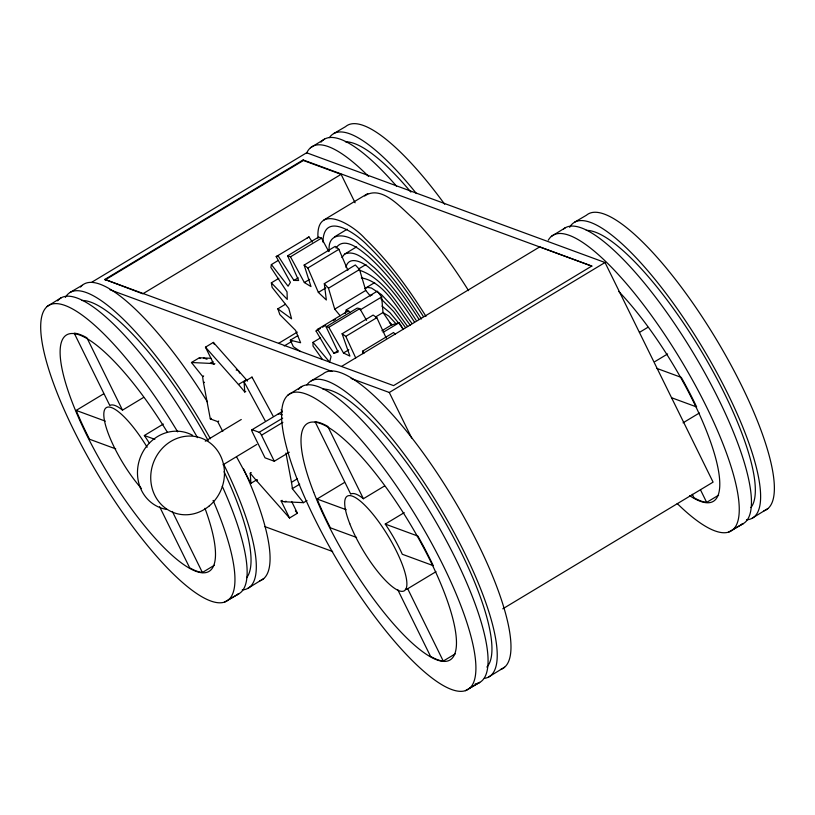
<?xml version="1.0" encoding="UTF-8"?>
<svg xmlns="http://www.w3.org/2000/svg" width="815" height="815" viewBox="0 0 815 815"><rect width="100%" height="100%" fill="white"/><g stroke="black" fill="none" stroke-linecap="round" stroke-linejoin="round"><path stroke-width="1.22" d="M320.529 337.828L313.041 342.341L313.011 346.049L322.363 359.323M329.209 251.01C327.049 230.207 349.115 233.854 359.16 244.225C384.812 264.498 403.894 291.709 421.457 318.96M322.954 242.096C323.494 210.148 356.817 233.803 367.718 245.6C389.468 266.505 407.286 291.138 423.393 316.546M277.813 260.708L271.385 264.58L270.865 267.442L287.033 291.933L287.267 299.4L271.354 282.846L278.842 278.333M345.927 267.32C348.83 254.453 364.458 262.96 370.326 268.726C388.134 283.579 401.846 302.65 414.417 321.956M345.183 313.52L346.283 309.873L377.314 291.169L381.644 296.976L383.03 312.512L391.516 324.971L399.187 322.689L403.252 329.199M341.923 257.54L344.47 254.209L356.644 246.823M336.024 247.994C344.368 235.932 359.986 249.635 367.718 255.89C388.062 273.983 404.148 296.283 418.808 319.083M313.041 342.341L329.617 362.125L331.084 356.654L316.077 331.043L317.514 329.352L348.545 310.658L349.971 312.736M364.651 195.967C381.919 184.21 401.744 208.823 414.04 219.194C434.986 240.741 452.641 265.252 468.574 290.67M364.774 288.693L367.545 287.379L371.446 288.021L381.451 294.602L394.552 308.488L407.653 326.54M425.98 316.332C408.417 288.459 388.969 261.411 365.038 238.612C352.722 224.512 315.69 202.028 317.982 238.214M47.066 306.481L61.156 297.791M310.454 147.79L324.533 139.1M287.95 395.071L302.039 386.381M551.337 236.381L565.427 227.691M248.005 588.257L263.663 578.619M488.888 676.847L504.546 667.21M752.276 518.157L767.934 508.519M91.983 282.102L306.623 152.772L605.015 262.512L713.084 482.134L502.794 608.825M355.106 202.792L341.098 174.339L142.798 293.818L104.84 279.423L303.139 159.954L591.873 266.138L539.744 246.874L341.495 366.455M105.094 279.953L303.404 160.474L341.098 174.339M323.83 220.009L367.769 193.542M271.385 264.58L288.092 286.208L290.415 282.336L276.193 256.593L308.987 236.941L312.328 242.106M276.193 256.593L277.956 255.635L293.96 280.421L298.636 280.492L287.624 255.788L318.655 237.094L321.518 238.123L328.751 251.55M287.624 255.788L290.486 256.817L321.518 238.123M334.435 236.91L347.21 229.209M290.486 256.817L304.352 282.55L310.973 286.554L304.148 265.079L335.179 246.385L338.877 249.319L347.883 270.234M304.148 265.079L307.846 268.013L338.877 249.319M115.72 448.871L89.518 439.234A138.092 36.105 58.9 0 1 76.162 410.414L103.576 393.889M293.96 280.421L298.239 277.844M304.352 282.55L309.71 279.331M214.865 363.653L213.876 364.254L205.462 347.17L213.377 342.402L246.364 379.719A79.809 20.864 58.9 0 1 247.536 381.063M300.531 351.571L293.349 346.691L290.313 340.191L300.623 342.748L295.55 330.35L279.84 314.59L277.854 308.824L285.342 304.311M222.801 431.42A79.809 20.864 58.9 0 1 217.748 421.64L210.311 418.91L203.516 382.836A79.809 20.864 58.9 0 1 202.68 376.53L191.474 362.512L199.39 357.754L210.963 358.294M307.846 268.013L318.359 292.412L326.336 299.991L324.309 283.661L355.34 264.967L359.527 269.531L365.752 290.435L370.458 296.151M122.505 410.139L86.91 337.807A138.092 36.105 58.9 0 0 74.206 333.152L109.811 405.503A55.237 14.436 58.9 0 1 122.505 410.139L143.593 397.425M318.359 292.412L325.847 287.899M358.508 269.001L365.966 264.518M340.212 315.802L334.721 309.13L328.496 288.225L359.527 269.531M191.474 362.512L210.005 363.388L212.97 361.605M202.68 376.53L203.668 375.939M203.516 382.836L204.504 382.235M366.169 287.726L374.686 282.591M334.721 309.13L365.752 290.435M278.73 343.268L297.251 332.113M290.313 340.191L297.801 335.678M284.252 345.937L291.852 341.363M316.077 331.043L320.366 328.465M322.506 327.182L325.715 325.246M333.203 320.733L335.342 319.439M149.114 442.8A55.237 14.436 58.9 0 0 144.357 435.495L163.336 424.055M317.514 329.352L333.936 353.262L338.103 352.039L326.112 326.815L357.143 308.111L359.833 308.6L366.556 320.377M326.112 326.815L328.802 327.294L359.833 308.6M360.24 309.863L381.644 296.976M205.462 347.17L238.449 384.486L246.364 379.719M245.743 391.414L244.755 392.005L244.072 381.858L251.988 377.09L273.076 416.017M328.802 327.294L343.482 352.997L349.92 356.124L342.117 333.763L373.148 315.059L376.825 317.677L386.228 338.113M375.532 317.025L383.03 312.512M342.117 333.763L345.794 336.371L376.825 317.677M210.311 418.91L211.299 418.309M217.748 421.64L218.736 421.049M333.936 353.262L338.225 350.684M343.482 352.997L348.83 349.778M381.889 330.778L391.516 324.971M383.132 332.357L399.187 322.689M205.288 441.18L241.271 419.491M362.94 353.679L362.532 351.204L393.564 332.51L395.285 334.303M289.274 452.223L274.298 461.239L265.028 457.836L252.232 431.818A2.944 0.774 58.9 0 1 252.09 429.699L281.878 411.748A2.944 0.774 58.9 0 0 281.572 412.757M252.09 429.699L259.16 432.296L282.693 418.126M259.16 432.296A2.944 0.774 58.9 0 1 261.493 435.22L282.887 422.333M223.035 464.784L256.837 444.42M104.84 279.423L393.574 385.617L591.822 266.026M256.857 479.74L250.918 483.315L250.236 473.169L251.224 472.578M351.092 378.445L389.285 392.484L605.015 262.512M250.236 473.169A79.809 20.864 58.9 0 0 256.542 480.687L257.53 480.096M306.98 500.573L303.516 502.661L292.31 488.643A79.809 20.864 58.9 0 0 291.475 482.337L297.404 478.762M292.31 488.643L299.726 484.171M291.658 501.49L297.434 513.236L289.529 518.004L281.124 500.919L282.112 500.329M281.124 500.919A79.809 20.864 58.9 0 0 284.995 501.785L285.984 501.184M356.603 537.462L330.401 527.825A138.092 36.105 58.9 0 1 317.045 499.004L344.47 482.48M159.628 506.736L189.661 567.79A138.092 36.105 58.9 0 0 202.385 572.487L214.365 565.264M363.388 498.729L327.793 426.398A138.092 36.105 58.9 0 0 315.099 421.742L350.705 494.094A55.237 14.436 58.9 0 1 363.388 498.729L384.486 486.015M639.429 332.408L647.864 327.324M385.24 524.076L417.881 536.087A138.092 36.105 58.9 0 1 433.254 565.651L402.294 554.261A55.237 14.436 58.9 0 0 385.24 524.076L404.23 512.645M654.954 361.575L667.617 353.954M405.401 589.306A55.237 14.436 58.9 0 0 407.683 588.736L435.984 571.682M683.041 422.832L699.372 413.001M397.73 589.673L430.554 656.381A138.092 36.105 58.9 0 0 443.268 661.077L455.249 653.854M692.271 494.298L693.942 497.69A138.092 36.105 58.9 0 0 706.656 502.386L718.636 495.163M333.692 133.589L345.57 126.631A172.617 45.131 58.9 0 1 444.695 204.28M70.314 292.269L82.183 285.321M574.585 222.169L586.454 215.221A172.617 45.131 58.9 0 1 716.395 339.498A172.617 45.131 58.9 0 1 763.9 510.822M311.198 380.86L323.066 373.912A172.617 45.131 58.9 0 1 453.008 498.189A172.617 45.131 58.9 0 1 500.512 669.512M228.546 599.779L238.846 593.778L224.512 602.081M732.817 529.679L743.117 523.678L728.783 531.981M469.43 688.369L479.729 682.369L465.406 690.662A172.617 45.131 58.9 0 1 297.475 480.004A172.617 45.131 58.9 0 1 373.199 454.485A172.617 45.131 58.9 0 1 465.406 690.662M344.928 253.883C356.308 249.787 366.373 261.248 374.411 267.677C390.64 283.162 403.955 301.407 416.058 320.203M307.224 237.899L308.987 236.941M370.346 295.468L372.109 295.01M361.34 277.884C383.947 281.695 397.231 308.498 410.22 325.124M284.995 501.785L303.516 502.661M358.997 270.05C383.508 277.997 397.231 303.638 411.779 323.239M382.724 312.379L388.837 316.098L396.416 324.197M656.788 368.39L681.269 377.396A138.092 36.105 58.9 0 1 696.642 406.96L671.631 397.761M109.994 289.773L331.99 371.416M203.536 357.968L207.03 359.262M236.177 369.979L238.51 370.835L239.63 373.117M282.367 414.886L278.822 413.592A2.944 0.774 58.9 0 0 278.465 414.397M76.162 410.414L105.298 421.131M144.357 435.495L154.85 439.346M317.045 499.004L346.192 509.721M264.61 526.51L332.642 551.531M381.96 306.094L389.967 312.726L399.381 323.942M389.356 322.577L392.219 324.798M277.854 308.824L291.576 318.818L288.795 308.427L272.118 287.369L271.354 282.846M380.87 298.891L381.41 299.309M381.96 299.737L393.604 311.473L405.554 327.599M362.532 351.204L364.254 352.997M324.309 283.661L328.496 288.225M295.376 510.903L297.434 513.236M256.542 480.687L289.529 518.004M199.39 357.754L200.042 358.569M346.283 309.873L347.73 311.799M399.921 324.676L400.98 326.163M401.52 326.917L402.59 328.465M244.072 381.858L265.16 420.785M236.859 457.368L250.918 483.315M700.543 489.947L706.656 502.386M303.139 159.954L303.404 160.474M389.285 392.484L411.677 438.001M407.683 588.736L443.268 661.077M281.206 409.558L282.296 411.779M261.493 435.22L274.298 461.239M213.377 342.402L214.427 344.541M172.352 511.453L202.385 572.487M345.794 336.371L355.727 357.948M285.963 453.028L291.475 482.337M251.988 377.09L252.029 377.722M210.005 363.388A79.809 20.864 58.9 0 1 213.876 364.254M238.449 384.486A79.809 20.864 58.9 0 1 244.755 392.005M306.471 153.505A172.617 45.131 58.9 0 1 368.614 176.478M345.407 141.81A162.47 42.472 58.9 0 1 410.913 192.106M320.998 142.156A172.617 45.131 58.9 0 1 396.569 186.207M329.423 137.643A172.617 45.131 58.9 0 1 416.434 193.573M80.542 287.043A172.617 45.131 58.9 0 1 207.499 402.009M243.654 469.053A172.617 45.131 58.9 0 1 259.628 580.922M213.082 500.41A172.617 45.131 58.9 0 1 167.88 568.534A172.617 45.131 58.9 0 1 40.842 322.618A172.617 45.131 58.9 0 1 177.66 431.838M204.972 508.295A138.092 36.105 58.9 0 1 154.84 537.9A138.092 36.105 58.9 0 1 60.402 346.986A138.092 36.105 58.9 0 1 167.33 432.184M141.515 488.593A55.237 14.436 58.9 0 1 103.953 412.196A55.237 14.436 58.9 0 1 147.138 447.241M82.03 300.49A162.47 42.472 58.9 0 1 208.171 440.589M224.054 471.681A162.47 42.472 58.9 0 1 246.66 577.662M57.61 300.847A172.617 45.131 58.9 0 1 197.515 437.665M222.271 486.27A172.617 45.131 58.9 0 1 236.707 594.736M223.575 464.081A172.617 45.131 58.9 0 1 242.218 589.907M65.373 297.424A172.617 45.131 58.9 0 1 210.382 438.786M322.913 389.081A162.47 42.472 58.9 0 1 439.896 513.093A162.47 42.472 58.9 0 1 486.84 667.077M298.504 389.438A172.617 45.131 58.9 0 1 430.126 512.054A172.617 45.131 58.9 0 1 475.216 683.887M306.929 384.924A172.617 45.131 58.9 0 1 438.144 504.658A172.617 45.131 58.9 0 1 484.375 678.365M548.291 240.191A172.617 45.131 58.9 0 1 706.941 407.745A172.617 45.131 58.9 0 1 677.194 503.517M618.758 291.464A138.092 36.105 58.9 0 1 710.925 442.871A138.092 36.105 58.9 0 1 689.633 495.652M586.301 230.39A162.47 42.472 58.9 0 1 702.265 352.681A162.47 42.472 58.9 0 1 750.931 507.562M563.532 229.035A172.617 45.131 58.9 0 1 693.473 353.303A172.617 45.131 58.9 0 1 740.978 524.636M569.644 227.324A172.617 45.131 58.9 0 1 701.552 345.998A172.617 45.131 58.9 0 1 746.489 519.807M166.627 509.436A39.741 36.471 -69.8 0 1 139.905 458.529A39.741 36.471 -69.8 0 1 192.676 435.353M313.724 492.352A138.092 36.105 58.9 0 0 448.056 660.873A138.092 36.105 58.9 0 0 374.299 471.926A138.092 36.105 58.9 0 0 313.724 492.352M349.788 523.729A55.237 14.436 58.9 0 0 403.517 591.14A55.237 14.436 58.9 0 0 374.014 515.559A55.237 14.436 58.9 0 0 349.788 523.729M209.312 505.891A39.741 36.471 -69.8 0 0 202.548 438.602A39.741 36.471 -69.8 0 0 150.928 481.747A39.741 36.471 -69.8 0 0 209.312 505.891"/></g></svg>
